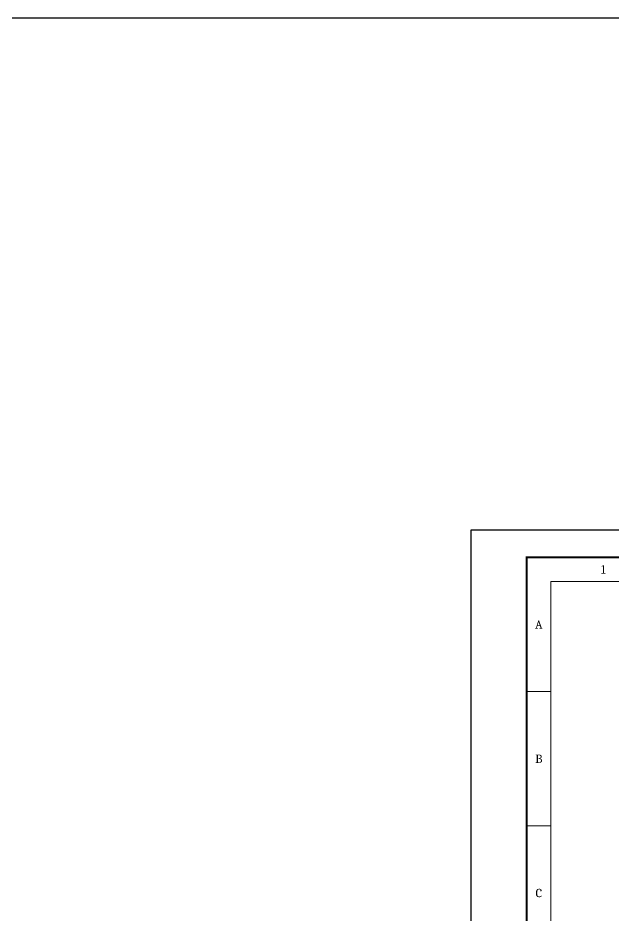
# Model space of a CAD drawing. Header units: millimetres. Extents: x -116965 to 323937, y 291661 to 566926.
# Drawn here: x -58880 to -48197, y 348839 to 364936 of the extents above; entities that cross this region are included whole.
import ezdxf
from ezdxf.enums import TextEntityAlignment as Align

# ---------------------------------------------------------------- set-up
doc = ezdxf.new("R2010")
doc.units = ezdxf.units.MM
doc.layers.get('0').update_dxf_attribs({"lineweight": 18})
doc.styles.add('hwBorder', font='Cambria.ttf')

# ---------------------------------------------------------------- blocks, each defined once
blk = doc.blocks.new('*U1980')
at = {"color": 5}
for p, q in [((10, 174.42), (14.34, 174.42)), ((10, 150.22), (14.34, 150.22))]:
    blk.add_line(p, q, dxfattribs=at)
at = {"color": 5, "const_width": 0.35}
blk.add_lwpolyline([(10, 198.62), (285.68, 198.62), (285.68, 5), (10, 5)], close=True, dxfattribs=at)
at = {"color": 5}
blk.add_lwpolyline([(14.34, 194.28), (281.34, 194.28), (281.34, 9.34), (14.34, 9.34)], close=True, dxfattribs=at)
at = {"layer": 'Defpoints', "color": 4}
blk.add_lwpolyline([(0, 203.62), (290.68, 203.62), (290.68, 0), (0, 0)], close=True, dxfattribs=at)
at = {"color": 253, "style": 'hwBorder'}
for s, p in [('1', (23.78, 196.45)), ('A', (12.17, 186.52)), ('B', (12.17, 162.32)), ('C', (12.17, 138.11))]:
    blk.add_text(s, height=1.5, dxfattribs=at).set_placement(p, align=Align.MIDDLE_CENTER)
at = {"color": 6, "style": 'hwBorder', "flags": 8}
for tag, p in [("DWG'SNAME", (266.34, 59)), ("DWG'SCODE2", (266.34, 51.05))]:
    blk.add_attdef(tag, text='', height=1.5, dxfattribs=at).set_placement(p, align=Align.MIDDLE_CENTER)
at = {"color": 253, "style": 'hwBorder', "flags": 8}
for tag, p in [('REV_0', (253.34, 43.79)), ('REV_MODIFY0', (264.34, 44.1)), ('REV_DATE0', (277.34, 44.1)), ('REV_1', (253.34, 40.48)), ('REV_MODIFY1', (264.34, 40.79)), ('REV_DATE1', (277.34, 40.79)), ('REV_2', (253.34, 37.17)), ('REV_MODIFY2', (264.34, 37.48)), ('REV_DATE2', (277.34, 37.48)), ('REV_3', (253.34, 33.86)), ('REV_MODIFY3', (264.34, 34.17)), ('REV_DATE3', (277.34, 34.17)), ('REV_4', (253.34, 30.55)), ('REV_MODIFY4', (264.34, 30.86)), ('REV_DATE4', (277.34, 30.86))]:
    blk.add_attdef(tag, text='', height=1, dxfattribs=at).set_placement(p, align=Align.MIDDLE_CENTER)
at = {"color": 6, "style": 'hwBorder', "flags": 8}
for tag, p in [('TOLERANCE', (261.54, 27.22)), ('PAGE', (259.34, 15.3))]:
    blk.add_attdef(tag, text='', height=1.5, dxfattribs=at).set_placement(p, align=Align.MIDDLE_LEFT)

msp = doc.modelspace()

# ---------------------------------------------------------------- linework, layer by layer
at = {"lineweight": -3, "ltscale": 5}
msp.add_lwpolyline([(-116965.169904, 364936.1912), (21135.465957, 364936.1912), (21252.143029, 291661.010081), (-116848.492833, 291661.010081)], close=True, dxfattribs=at)

# ---------------------------------------------------------------- block references
at = {"ltscale": 5, "xscale": 99.5129680123016, "yscale": 99.5129680123016, "zscale": 99.5129680123016}
msp.add_blockref('*U1980', (-50740.951789, 335490.946197), dxfattribs=at)

doc.saveas('drawing.dxf')
